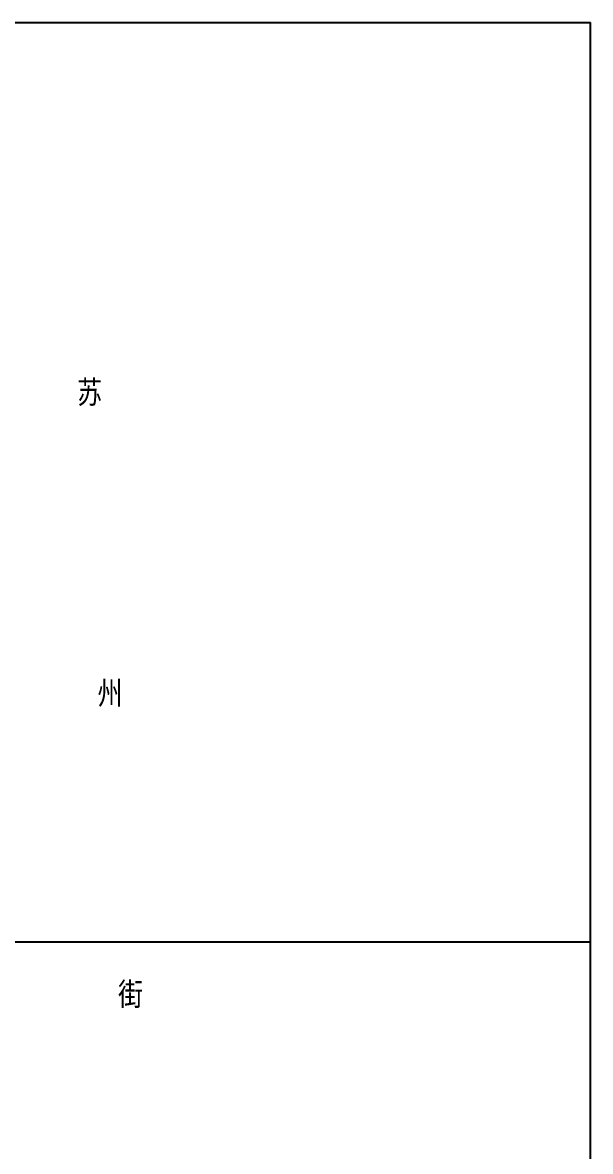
# Model space of a CAD drawing. Extents: x -9390 to -4743, y 24196 to 25839.
# Drawn here: x -8637.3 to -8390, y 24904.5 to 25395.8 of the extents above; entities that cross this region are included whole.
import ezdxf

# ---------------------------------------------------------------- set-up
doc = ezdxf.new("R2010")
doc.units = 0
doc.header["$MEASUREMENT"] = 0
doc.layers.add('JZD', color=1, linetype='CONTINUOUS')
doc.layers.add('TK', color=7, linetype='CONTINUOUS')
doc.styles.add('黑体', font='SIMHEI.TTF', dxfattribs={"width": 0.8})

msp = doc.modelspace()

# ---------------------------------------------------------------- linework, layer by layer
at = {"layer": 'TK', "linetype": 'CONTINUOUS'}
for p, q in [((-9390.01, 25395.79), (-8390.01, 25395.79)), ((-8390.01, 24195.79), (-8390.01, 25395.79)), ((-9390.01, 24995.79), (-8390.01, 24995.79))]:
    msp.add_line(p, q, dxfattribs=at)

# ---------------------------------------------------------------- texts
at = {"layer": 'JZD', "color": 0, "linetype": 'CONTINUOUS', "style": '黑体', "width": 0.8}
for s, p in [('苏', (-8613.58, 25229.99)), ('州', (-8604.66, 25098.99)), ('街', (-8595.73, 24968))]:
    msp.add_text(s, height=10, dxfattribs=at).set_placement(p)

doc.saveas('drawing.dxf')
